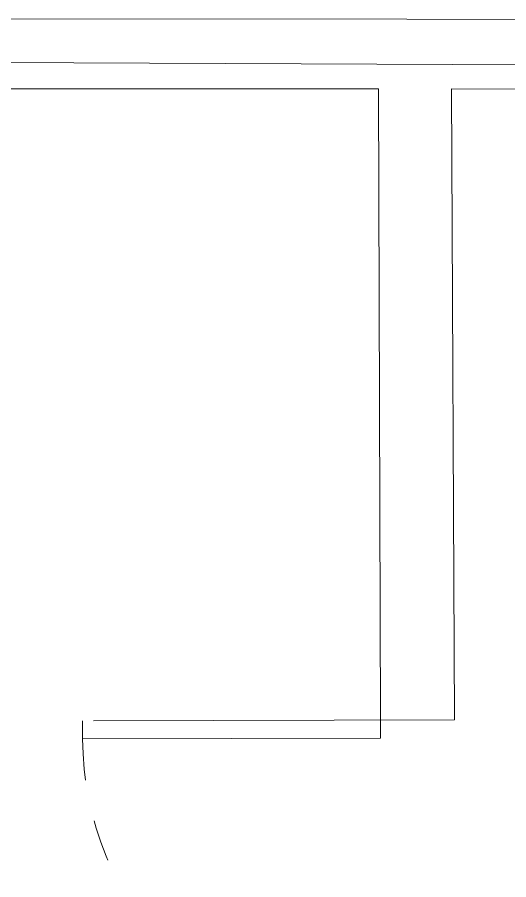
# Model space of a CAD drawing. Header units: inches. Extents: x 164.3 to 247.9, y 15.6 to 56.7.
# Drawn here: x 233.066 to 234.249, y 43.375 to 45.448 of the extents above; entities that cross this region are included whole.
import ezdxf

# ---------------------------------------------------------------- set-up
doc = ezdxf.new("R2010")
doc.units = ezdxf.units.IN
doc.header["$MEASUREMENT"] = 0
doc.linetypes.add('DASHED', pattern=[0.75, 0.5, -0.25])
for name, color, linetype, lineweight in [('7', 4, 'Continuous', 5), ('WALL 1 100', 250, 'Continuous', 9), ('провода', 1, 'Continuous', 5)]:
    doc.layers.add(name, color=color, linetype=linetype, lineweight=lineweight)
doc.layers.add('DOOR WINDOW 1 100', color=7, linetype='Continuous', lineweight=5, true_color=0x666666)

msp = doc.modelspace()

# ---------------------------------------------------------------- linework, layer by layer
at = {"layer": '7', "color": 8, "linetype": 'DASHED', "ltscale": 0.2}
msp.add_arc((233.9619, 43.7152), 0.7382, 180.1238, 270.1238, dxfattribs=at)
at = {"layer": 'DOOR WINDOW 1 100'}
for p, q in [((233.9401, 43.7151), (233.9399, 43.802)), ((234.1182, 43.7589), (234.1181, 43.8023)), ((233.2236, 43.757), (233.2237, 43.7136)), ((234.1182, 43.7589), (233.2497, 43.757)), ((233.2237, 43.7136), (233.9401, 43.7151))]:
    msp.add_line(p, q, dxfattribs=at)
at = {"layer": 'WALL 1 100', "color": 0}
for p, q in [((233.9352, 45.2765), (228.1433, 45.2716)), ((233.9352, 45.2765), (233.9401, 43.759)), ((234.1113, 45.2765), (234.1183, 43.7596))]:
    msp.add_line(p, q, dxfattribs=at)
for points in [[(246.8709, 45.4332), (228.0636, 45.4482)], [(246.7, 45.2615), (234.1113, 45.2765)]]:
    msp.add_lwpolyline(points, dxfattribs=at)
at = {"layer": 'провода', "color": 1}
msp.add_line((235.3463, 45.3283), (228.0719, 45.3642), dxfattribs=at)

doc.saveas('drawing.dxf')
